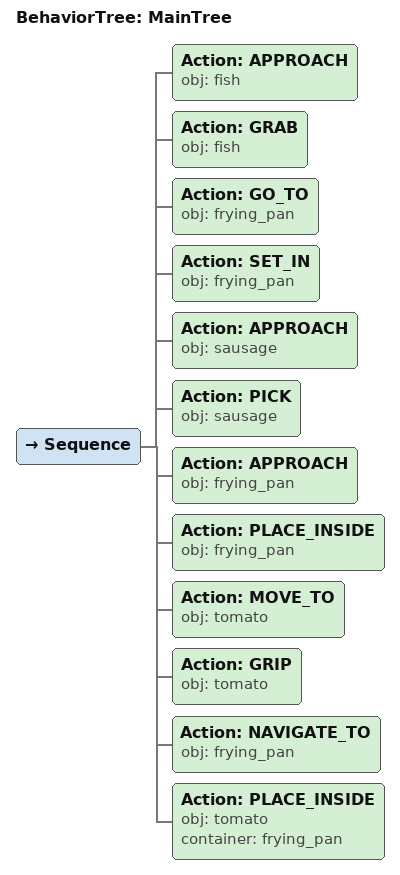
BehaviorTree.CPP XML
<root main_tree_to_execute="MainTree">
  <BehaviorTree ID="MainTree">
    <Sequence>
      <!-- Approach fish -->
      <Action ID="APPROACH" obj="fish" />
      <!-- Grab fish -->
      <Action ID="GRAB" obj="fish" />
      <!-- Go to frying_pan -->
      <Action ID="GO_TO" obj="frying_pan" />
      <!-- Set in frying_pan -->
      <Action ID="SET_IN" obj="frying_pan" />
      <!-- Approach sausage -->
      <Action ID="APPROACH" obj="sausage" />
      <!-- Pick sausage -->
      <Action ID="PICK" obj="sausage" />
      <!-- Approach frying_pan -->
      <Action ID="APPROACH" obj="frying_pan" />
      <!-- Place inside frying_pan -->
      <Action ID="PLACE_INSIDE" obj="frying_pan" />
      <!-- Move to tomato -->
      <Action ID="MOVE_TO" obj="tomato" />
      <!-- Grip tomato -->
      <Action ID="GRIP" obj="tomato" />
      <!-- Navigate to frying_pan -->
      <Action ID="NAVIGATE_TO" obj="frying_pan" />
      <!-- Place tomato inside frying_pan -->
      <Action ID="PLACE_INSIDE" obj="tomato" container="frying_pan" />
    </Sequence>
  </BehaviorTree>
</root>
